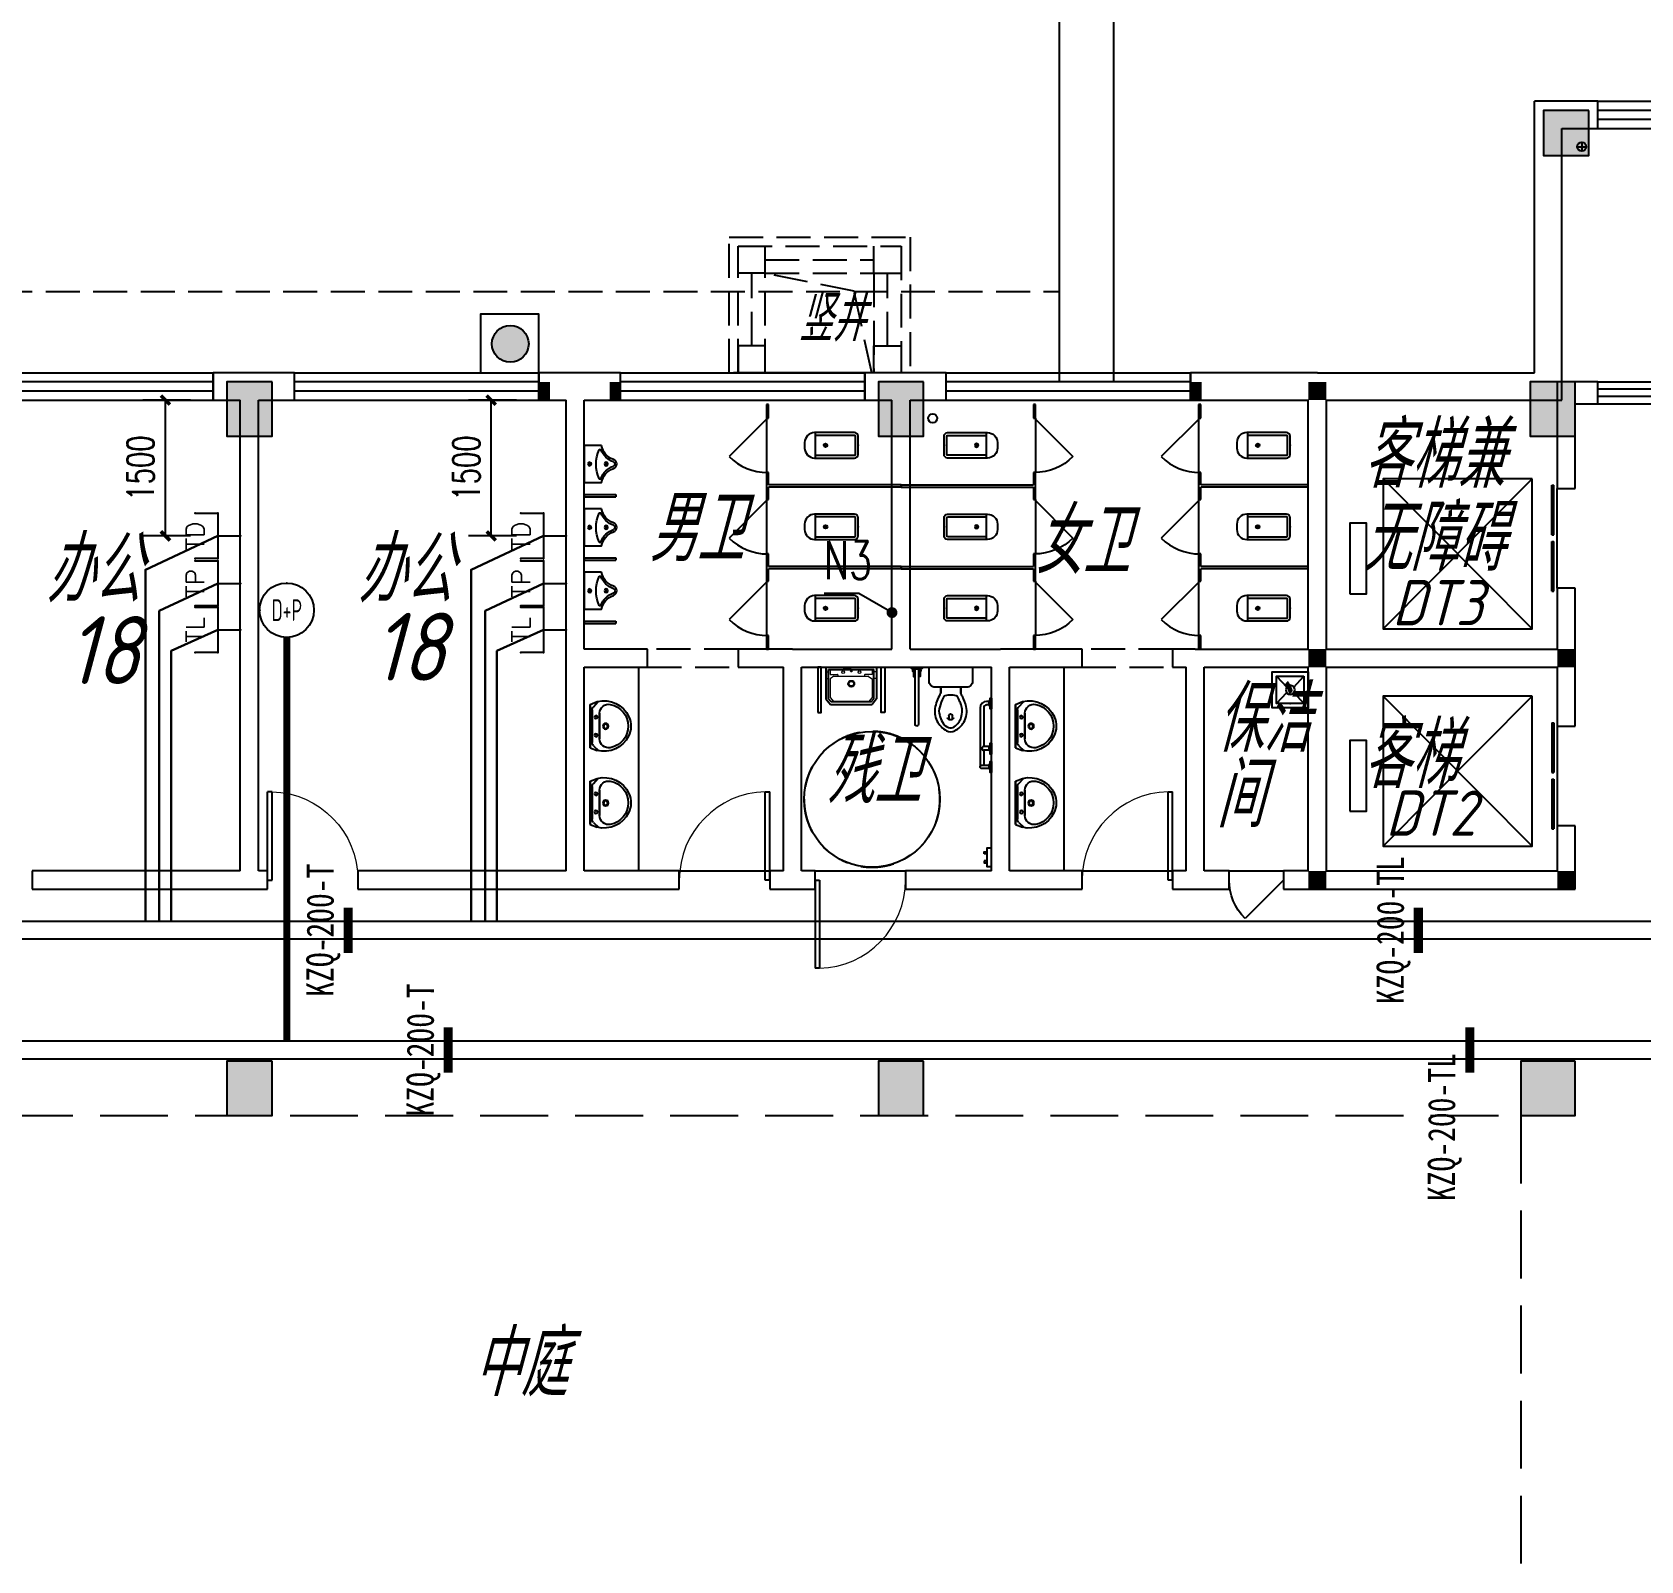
# Model space of a CAD drawing. Extents: x 1398449 to 2142961, y 256969 to 1032940.
# Drawn here: x 1567291 to 1585065, y 848236 to 865117 of the extents above; entities that cross this region are included whole.
import ezdxf
from ezdxf.enums import TextEntityAlignment as Align

# ---------------------------------------------------------------- set-up
doc = ezdxf.new("R2010")
doc.units = 0
doc.header["$LTSCALE"] = 1500
doc.header["$PDSIZE"] = 50
doc.linetypes.add('__DASH', pattern=[0.35, 0.25, -0.1])
doc.linetypes.add('DASH', pattern=[0.35, 0.25, -0.1])
for name, color, linetype in [('1-建筑底图', 8, 'Continuous'), ('CABLETRAY_PDS', 6, 'Continuous'), ('EQUIP-通讯', 3, 'Continuous'), ('LATRINE', 5, 'Continuous'), ('LVTRY', 5, 'Continuous'), ('TEL_DIM', 3, 'Continuous'), ('WIRE-综合布线', 5, 'Continuous'), ('光纤点位', 3, 'Continuous'), ('内网桥架', 1, 'Continuous'), ('家具', 8, 'Continuous'), ('建筑-洁具', 5, 'Continuous'), ('抗震支吊架', 2, 'Continuous'), ('排水', 153, 'Continuous'), ('红机电话', 3, 'Continuous'), ('结构柱子', 253, 'Continuous'), ('蓝机电话', 3, 'Continuous'), ('防火分区', 8, 'Continuous')]:
    doc.layers.add(name, color=color, linetype=linetype)
doc.layers.add('内网线路', color=1, linetype='Continuous', lineweight=30)
doc.styles.add('_TCH_DIM_T3', font='SIMPLEX', dxfattribs={"width": 0.705882, "bigfont": 'GBCBIG'})
doc.styles.add('_TEL_ATTDEF', font='GBENOR', dxfattribs={"width": 0.8, "height": 3, "bigfont": 'GBCBIG'})
doc.styles.add('_TEL_DIM', font='SIMPLEX', dxfattribs={"width": 0.8, "height": 3.5, "bigfont": 'HZTXT'})
doc.styles.add('A_DIM', font='simplex.shx', dxfattribs={"width": 0.7, "bigfont": 'gbcbig.shx'})
doc.styles.add('kzcad', font='', dxfattribs={"width": 0.8})
doc.styles.get("Standard").update_dxf_attribs({"font": 'gbeitc.shx', "bigfont": 'gbcbig.shx'})
doc.styles.get('kzcad').set_extended_font_data('SimSun')
doc.linetypes.add('JIEDI', pattern='A,1.25,-0.25,0.25,-0.25,0.625,["/",Standard,S=0.6,R=0,X=0,Y=-0.3],0.625,-0.25,0.25,-0.25', length=4)
doc.dimstyles.new('_TCH_ARCH&&100', dxfattribs={"dimtxt": 297.5, "dimasz": 100, "dimexe": 250, "dimexo": 300, "dimgap": 126.25, "dimtad": 1, "dimdec": 0, "dimzin": 0, "dimdsep": 46, "dimtxsty": '_TCH_DIM_T3', "dimblk": 'ARCHTICK', "dimcen": 0.09, "dimclrt": 7, "dimazin": 2, "dimtfac": 1, "dimtdec": 0, "dimtix": 1, "dimtmove": 2, "dimatfit": 3, "dimfxl": 1, "dimtolj": 1, "dimtzin": 0, "dimarcsym": 0})

# ---------------------------------------------------------------- blocks, each defined once
blk = doc.blocks.new('_E6')
for p, q in [((240, 0), (-240, 0)), ((-237, 0), (239, 0)), ((240, 0), (270, -79)), ((-213, -36), (-271, -91)), ((-240, 0), (-270, -79)), ((-179, -23), (181, -23)), ((141, -105), (-141, -105)), ((-141, -105), (141, -105)), ((217, -37), (274, -95))]:
    blk.add_line(p, q)
for centre, radius in [((-99, -65), 16.3), ((2, -172), 31.6), ((2, -172), 23), ((101, -65), 16.3)]:
    blk.add_circle(centre, radius)
for centre, radius, start, end in [((28, -152), 307, 166.1751, 244.7296), ((-141, -205), 100, 90, 190.5602), ((-179, -73), 50, 90, 133.181), ((-28, -152), 307, 297.0639, 13.8249), ((141, -205), 100, 349.4398, 90), ((181, -73), 50, 44.5607, 90), ((0, -179), 243, 190.5602, 349.4398), ((0, -201), 250, 245.8071, 296.4628), ((28, -152), 307, 266.589, 266.5936)]:
    blk.add_arc(centre, radius, start, end)
at = {"width": 0.8, "flags": 9}
for tag in ['XSIZE', 'YSIZE']:
    blk.add_attdef(tag, (0, 0), '', height=0.5, dxfattribs=at)
blk = doc.blocks.new('A$C2CDD3BEF')
at = {"layer": '防火分区'}
h = blk.add_hatch(color=7, dxfattribs=at)
h.dxf.hatch_style = 1
edge = h.paths.add_edge_path()
edge.add_arc((460, 446), 282, 0, 360)
at = {"layer": '防火分区', "color": 7}
blk.add_lwpolyline([(0, 0), (900, 0), (900, 900), (0, 900)], close=True, dxfattribs=at)
blk.add_circle((460, 446), 282, dxfattribs=at)
blk = doc.blocks.new('A$C7C7335C3')
at = {"layer": '结构柱子'}
h = blk.add_hatch(color=6, dxfattribs=at)
h.dxf.hatch_style = 1
h.paths.add_polyline_path([(65400, 39500), (64900, 39500), (64900, 39000), (65400, 39000)])
h = blk.add_hatch(color=6, dxfattribs=at)
h.dxf.hatch_style = 1
h.paths.add_polyline_path([(50850, 36500), (50350, 36500), (50350, 35900), (50850, 35900)])
h = blk.add_hatch(color=6, dxfattribs=at)
h.dxf.hatch_style = 1
h.paths.add_polyline_path([(57550, 35900), (58050, 35900), (58050, 36500), (57550, 36500)])
h = blk.add_hatch(color=6, dxfattribs=at)
h.dxf.hatch_style = 1
h.paths.add_polyline_path([(65250, 35900), (65250, 36500), (64750, 36500), (64750, 35900)])
h = blk.add_hatch(color=6, dxfattribs=at)
h.dxf.hatch_style = 1
h.paths.add_polyline_path([(50350, 29000), (50350, 28400), (50850, 28400), (50850, 29000)])
h = blk.add_hatch(color=6, dxfattribs=at)
h.dxf.hatch_style = 1
h.paths.add_polyline_path([(58050, 28400), (58050, 29000), (57550, 29000), (57550, 28400)])
h = blk.add_hatch(color=6, dxfattribs=at)
h.dxf.hatch_style = 1
h.paths.add_polyline_path([(65250, 28400), (65250, 29000), (64650, 29000), (64650, 28400)])
at = {"layer": '结构柱子', "color": 6}
for points in [[(65400, 39500), (64900, 39500), (64900, 39000), (65400, 39000)], [(50850, 36500), (50350, 36500), (50350, 35900), (50850, 35900)], [(58050, 36500), (57550, 36500), (57550, 35900), (58050, 35900)], [(65250, 36500), (64750, 36500), (64750, 35900), (65250, 35900)], [(50850, 29000), (50350, 29000), (50350, 28400), (50850, 28400)], [(58050, 29000), (57550, 29000), (57550, 28400), (58050, 28400)], [(65250, 29000), (64650, 29000), (64650, 28400), (65250, 28400)]]:
    blk.add_lwpolyline(points, close=True, dxfattribs=at)
blk = doc.blocks.new('ng')
at = {"layer": '排水'}
for p, q in [((345991, 781358), (346091, 781358)), ((346041, 781408), (346041, 781308))]:
    blk.add_line(p, q, dxfattribs=at)
blk.add_circle((346041, 781358), 50, dxfattribs=at)
blk = doc.blocks.new('$plan$00000379')
at = {"layer": '建筑-洁具'}
for p, q in [((-575, 18), (-536, 18)), ((-572, 18), (-572, 18)), ((-536, -22), (-576, -21))]:
    blk.add_line(p, q, dxfattribs=at)
for points in [[(-155, 240, 0.414214), (-220, 175, 0.414214)], [(-220, -175, 0.414214), (-155, -240, 0.414214)]]:
    blk.add_lwpolyline(points, format="xyb", dxfattribs=at)
for points in [[(0, 240), (-155, 240)], [(0, -240), (0, 240)], [(-220, 110), (-285, 110)], [(-220, 175), (-220, -175)], [(-285, -110), (-220, -110)], [(-155, -240), (0, -240)]]:
    blk.add_lwpolyline(points, dxfattribs=at)
for points in [[(-285, -110, -0.082371), (-434, -171, -0.174047), (-592, -152, -0.152847), (-702, -46, -0.25487), (-702, 46, -0.135193), (-607, 144, -0.19268), (-434, 171, -0.066715), (-320, 128, 0.008412), (-285, 110), (-220, 110), (-220, -110)], [(-307, -1, -0.073764), (-317, -64, -0.219411), (-337, -85, -0.018016), (-436, -122, -0.163008), (-533, -122, -0.084559), (-606, -92, -0.185519), (-666, -26, -0.252786), (-658, 39, -0.083694), (-606, 90, -0.078323), (-556, 115, -0.086951), (-477, 126, -0.071278), (-416, 114, -0.021719), (-371, 97, 0.016169), (-337, 83, -0.158768), (-324, 73, -0.168814), (-308, 12)]]:
    blk.add_lwpolyline(points, format="xyb", close=True, dxfattribs=at)
for centre, radius, start, end in [((-549, -3), 33.2, 100.0495, 259.9505), ((-536, -2), 20, 270, 90)]:
    blk.add_arc(centre, radius, start, end, dxfattribs=at)
blk = doc.blocks.new('$plan$00000403')
at = {"layer": '建筑-洁具'}
for p, q in [((-650, 0), (-650, 0)), ((-19, 20), (-630, 20)), ((-19, -20), (-19, 20)), ((-630, -20), (-19, -20))]:
    blk.add_line(p, q, dxfattribs=at)
for points in [[(-103, 24), (-13, 24), (-13, 38), (-103, 38)], [(-43, 38), (-30, 38), (-30, 46), (-43, 46)], [(0, 60), (-13, 60), (-13, -60), (0, -60)], [(-103, -24), (-13, -24), (-13, -38), (-103, -38)], [(-43, -38), (-30, -38), (-30, -46), (-43, -46)]]:
    blk.add_lwpolyline(points, close=True, dxfattribs=at)
for start, end in [(90.0006, 180.0006), (179.9999, 270)]:
    blk.add_arc((-630, 0), 20, start, end, dxfattribs=at)
blk = doc.blocks.new('$plan$00001624')
at = {"layer": '建筑-洁具'}
for p, q in [((-23, -28), (-23, -54)), ((17, -28), (17, -54)), ((49, -85), (477, -85)), ((49, -125), (700, -125)), ((462, -13), (477, -28)), ((517, -28), (532, -13)), ((517, -85), (680, -85)), ((665, -13), (680, -28)), ((720, -28), (735, -13))]:
    blk.add_line(p, q, dxfattribs=at)
for points in [[(60, 0), (60, -13), (-60, -13), (-60, 0)], [(560, 0), (560, -13), (440, -13), (440, 0)], [(763, 0), (763, -13), (643, -13), (643, 0)]]:
    blk.add_lwpolyline(points, close=True, dxfattribs=at)
for points in [[(-38, -13), (-23, -28), (17, -28), (33, -13)], [(477, -28), (477, -85)], [(477, -28), (517, -28)], [(517, -28), (517, -85)]]:
    blk.add_lwpolyline(points, dxfattribs=at)
blk.add_lwpolyline([(700, -125), (700, -125, -0.414214), (680, -105), (680, -28), (720, -28), (720, -105, -0.414214)], format="xyb", close=True, dxfattribs=at)
for centre, radius, start, end in [((49, -54), 71.5, 180.0001, 270), ((49, -54), 31.5, 180.0003, 269.9998), ((497, -85), 20, 176.5059, 0.0915)]:
    blk.add_arc(centre, radius, start, end, dxfattribs=at)
blk = doc.blocks.new('$plan$00000343')
at = {"layer": '建筑-洁具', "lineweight": 13}
for p, q in [((-279, -123), (-251, -123)), ((-277, -51), (-251, -51)), ((-232, -26), (-232, -79)), ((-232, -79), (-154, -79)), ((-191, -100), (-232, -127)), ((-232, -127), (-232, -335)), ((-191, -100), (189, -100)), ((-149, -84), (-149, -100)), ((148, -84), (148, -100)), ((232, -79), (153, -79)), ((192, -101), (232, -127)), ((232, -26), (232, -79)), ((232, -127), (232, -335)), ((279, -51), (253, -51)), ((281, -123), (253, -123)), ((-232, -335), (-191, -381)), ((232, -335), (191, -381))]:
    blk.add_line(p, q, dxfattribs=at)
at = {"layer": '建筑-洁具'}
for p, q in [((-251, -26), (251, -26)), ((-251, -349), (-251, -26)), ((0, -26), (-90, -26)), ((-90, -26), (90, -26)), ((251, -349), (251, -26)), ((-221, -381), (-251, -349)), ((222, -381), (251, -349)), ((222, -381), (-221, -381))]:
    blk.add_line(p, q, dxfattribs=at)
for points in [[(-280, 0), (-280, -350)], [(-280, 0), (280, 0)], [(280, 0), (280, -350)], [(-280, -350), (-230, -410)], [(280, -350), (230, -410)], [(-230, -410), (230, -410)]]:
    blk.add_lwpolyline(points, dxfattribs=at)
at = {"layer": '建筑-洁具', "lineweight": 13}
for centre, radius in [((-89, -56), 15), ((1, -182), 24.9), ((1, -44), 8), ((91, -54), 15)]:
    blk.add_circle(centre, radius, dxfattribs=at)
at = {"layer": '建筑-洁具'}
blk.add_circle((1, -182), 33.1, dxfattribs=at)
at = {"layer": '建筑-洁具', "lineweight": 13}
for centre, start, end in [((-154, -84), 0, 90), ((153, -84), 90, 180), ((189, -105), 57.2444, 90)]:
    blk.add_arc(centre, 5, start, end, dxfattribs=at)
blk = doc.blocks.new('A$C1C523CE6')
at = {"layer": '家具', "linetype": '__DASH'}
blk.add_circle((1321, -329), 750, dxfattribs=at)
at = {"layer": '建筑-洁具'}
for points in [[(1181, 630), (1221, 630), (1221, 1130), (1181, 1130)], [(1921, 630), (1881, 630), (1881, 1130), (1921, 1130)], [(81, -930), (81, -910), (51, -910), (51, -930)], [(81, -1010), (81, -1030), (51, -1030), (51, -1010)]]:
    blk.add_lwpolyline(points, close=True, dxfattribs=at)
blk.add_lwpolyline([(1, -870), (51, -870), (51, -1070), (1, -1070)], dxfattribs=at)
at = {"layer": '建筑-洁具', "extrusion": (0, 0, -1), "xscale": -1, "zscale": -1, "rotation": 270}
for name, p in [('$plan$00000379', (-451, 1130)), ('$plan$00000403', (-826, 1130))]:
    blk.add_blockref(name, p, dxfattribs=at)
at = {"layer": '建筑-洁具', "extrusion": (0, 0, -1), "zscale": -1, "rotation": 3.576254661836208e-12}
blk.add_blockref('$plan$00000343', (-1551, 1130), dxfattribs=at)
at = {"layer": '建筑-洁具', "xscale": -1, "rotation": 90}
blk.add_blockref('$plan$00001624', (1, 730), dxfattribs=at)
blk = doc.blocks.new('$lvtry$00000191')
for p, q in [((-150, -150), (-39, -269)), ((39, -269), (150, -150)), ((-150, -450), (-39, -331)), ((39, -331), (150, -450))]:
    blk.add_line(p, q)
for points in [[(200, -500), (200, -100), (-200, -100), (-200, -500)], [(150, -450), (150, -150), (-150, -150), (-150, -450)]]:
    blk.add_lwpolyline(points, close=True)
blk.add_circle((0, -300), 50)
blk.add_point((0, -150))
blk = doc.blocks.new('$lvtry$00000200')
at = {"color": 0}
for p, q in [((-110, -40, 0), (-110, -470, 0)), ((100, -30, 0), (-100, -30, 0)), ((110, -470, 0), (110, -40, 0))]:
    blk.add_line(p, q, dxfattribs=at)
at = {"color": 0, "elevation": 0}
blk.add_lwpolyline([(100, 0), (-100, 0, 0.414214), (-140, -40), (-140, -480, 0.414214), (-30, -590), (30, -590, 0.414214), (140, -480), (140, -40, 0.414214)], format="xyb", close=True, dxfattribs=at)
blk.add_lwpolyline([(140, -470), (-140, -470)], dxfattribs=at)
at = {"color": 0}
blk.add_circle((0, -359, 0), 20, dxfattribs=at)
for centre, start, end in [((-100, -40, 0), 90, 180), ((100, -40, 0), 0, 90)]:
    blk.add_arc(centre, 10, start, end, dxfattribs=at)
for p in [(0, 0), (0, -359, 0)]:
    blk.add_point(p, dxfattribs=at)
blk = doc.blocks.new('$DorLib2D$00000114')
at = {"color": 0}
blk.add_line((0.5, 0), (-0.207, 0.707), dxfattribs=at)
blk.add_arc((0.5, 0), 1, 135, 180, dxfattribs=at)
blk = doc.blocks.new('dfregre')
at = {"layer": 'LATRINE'}
for p, q in [((506354, 730223), (506354, 730073)), ((506379, 730223), (506354, 730223)), ((506379, 730073), (506379, 730223)), ((509304, 730223), (509304, 730073)), ((509329, 730223), (509304, 730223)), ((509329, 730073), (509329, 730223)), ((511129, 730223), (511129, 730073)), ((511154, 730223), (511129, 730223)), ((511154, 730073), (511154, 730223)), ((506354, 730073), (506379, 730073)), ((506354, 730073), (506354, 729473)), ((509304, 730073), (509329, 730073)), ((509329, 730073), (509329, 729473)), ((511129, 730073), (511154, 730073)), ((511129, 730073), (511129, 729473)), ((506379, 729473), (506354, 729473)), ((506354, 729473), (506354, 729323)), ((506379, 729335), (506379, 729473)), ((509329, 729473), (509304, 729473)), ((509304, 729473), (509304, 729335)), ((509329, 729323), (509329, 729473)), ((511154, 729473), (511129, 729473)), ((511129, 729473), (511129, 729323)), ((511154, 729335), (511154, 729473)), ((506354, 729323), (506354, 729173)), ((507842, 729335), (506379, 729335)), ((507842, 729310), (506379, 729310)), ((506379, 729173), (506379, 729310)), ((507842, 729310), (507842, 729335)), ((507842, 729335), (509304, 729335)), ((507842, 729335), (507842, 729310)), ((507842, 729310), (509304, 729310)), ((509304, 729310), (509304, 729173)), ((509329, 729173), (509329, 729323)), ((511129, 729323), (511129, 729173)), ((512342, 729335), (511154, 729335)), ((512342, 729310), (511154, 729310)), ((511154, 729173), (511154, 729310)), ((512342, 729310), (512342, 729335)), ((506354, 729173), (506379, 729173)), ((506354, 729173), (506354, 728573)), ((509304, 729173), (509329, 729173)), ((509329, 729173), (509329, 728573)), ((511129, 729173), (511154, 729173)), ((511129, 729173), (511129, 728573)), ((506379, 728573), (506354, 728573)), ((506354, 728573), (506354, 728423)), ((506379, 728435), (506379, 728573)), ((509329, 728573), (509304, 728573)), ((509304, 728573), (509304, 728435)), ((509329, 728423), (509329, 728573)), ((511154, 728573), (511129, 728573)), ((511129, 728573), (511129, 728423)), ((511154, 728435), (511154, 728573)), ((506354, 728423), (506354, 728273)), ((507842, 728435), (506379, 728435)), ((507842, 728410), (506379, 728410)), ((506379, 728273), (506379, 728410)), ((507842, 728410), (507842, 728435)), ((507842, 728435), (509304, 728435)), ((507842, 728435), (507842, 728410)), ((507842, 728410), (509304, 728410)), ((509304, 728410), (509304, 728273)), ((509329, 728273), (509329, 728423)), ((511129, 728423), (511129, 728273)), ((512342, 728435), (511154, 728435)), ((512342, 728410), (511154, 728410)), ((511154, 728273), (511154, 728410)), ((512342, 728410), (512342, 728435)), ((506354, 728273), (506379, 728273)), ((506354, 728273), (506354, 727673)), ((509304, 728273), (509329, 728273)), ((509329, 728273), (509329, 727673)), ((511129, 728273), (511154, 728273)), ((511129, 728273), (511129, 727673)), ((506379, 727673), (506354, 727673)), ((506354, 727673), (506354, 727523)), ((506379, 727523), (506379, 727673)), ((509329, 727673), (509304, 727673)), ((509304, 727673), (509304, 727523)), ((509329, 727523), (509329, 727673)), ((511154, 727673), (511129, 727673)), ((511129, 727673), (511129, 727523)), ((511154, 727523), (511154, 727673)), ((506354, 727523), (506379, 727523)), ((509304, 727523), (509329, 727523)), ((511129, 727523), (511154, 727523))]:
    blk.add_line(p, q, dxfattribs=at)
at = {"layer": 'LATRINE', "xscale": -600, "zscale": 25}
for p, yscale, rotation in [((506367, 729773), -600, 270.0000036838258), ((509317, 729773), 600, 269.9999963161742), ((511142, 729773), -600, 270.0000036838258), ((506367, 728873), -600, 270.0000036838258), ((509317, 728873), 600, 269.9999963161742), ((511142, 728873), -600, 270.0000036838258), ((506367, 727973), -600, 270.0000036838258), ((509317, 727973), 600, 269.9999963161742), ((511142, 727973), -600, 270.0000036838258)]:
    blk.add_blockref('$DorLib2D$00000114', p, dxfattribs=dict(at, yscale=yscale, rotation=rotation))
at = {"layer": 'LVTRY', "rotation": 270.0000036837288}
for p in [(507367, 729773, -400), (512142, 729773, -400), (507367, 728873, -400), (512142, 728873, -400), (507367, 727973, -400), (512142, 727973, -400)]:
    blk.add_blockref('$lvtry$00000200', p, dxfattribs=at)
at = {"layer": 'LVTRY', "rotation": 269.9999963162712}
for p, yscale in [((508317, 729773, -400), -0.9999999999999902), ((508317, 728873, -400), -0.9999999999999905), ((508317, 727973, -400), -0.9999999999999903)]:
    blk.add_blockref('$lvtry$00000200', p, dxfattribs=dict(at, yscale=yscale))
blk = doc.blocks.new('$TCHSYS$WIN2D')
for p, q in [((-0.5, 0.5), (0.5, 0.5)), ((-0.5, 0.5), (-0.5, -0.5)), ((0.5, 0.5), (0.5, -0.5)), ((0.5, 0.1667), (-0.5, 0.1667)), ((0.5, -0.1667), (-0.5, -0.1667)), ((-0.5, -0.5), (0.5, -0.5))]:
    blk.add_line(p, q)
blk = doc.blocks.new('$DorLib2D$00000001')
for p, q in [((0.45, 0.975), (0.5, 0.975)), ((0.45, 0), (0.45, 0.975)), ((0.5, 0), (0.5, 0.975)), ((0.5, 0), (0.45, 0))]:
    blk.add_line(p, q)
at = {"lineweight": 13}
blk.add_arc((0.475, 0), 0.975, 91.4693, 180, dxfattribs=at)
blk = doc.blocks.new('$DORLIB2D$00000127')
at = {"color": 0}
for points in [[(-0.533, 0.795), (-0.533, 0.69)], [(-0.033, 0.795), (-0.533, 0.795)], [(-0.033, 0.69), (-0.533, 0.69)], [(-0.033, 0.795), (-0.033, 0.69)], [(0.533, 0.795), (0.033, 0.795)], [(0.033, 0.795), (0.033, 0.69)], [(0.533, 0.69), (0.033, 0.69)], [(0.533, 0.795), (0.533, 0.69)], [(0.5, 0.5), (-0.5, 0.5)]]:
    blk.add_lwpolyline(points, dxfattribs=at)
blk = doc.blocks.new('$lvtry$00000222')
at = {"color": 0, "elevation": 0}
blk.add_lwpolyline([(-205, -191), (-205, 0), (205, 0), (205, -191, 0.268068), (51, -323, -0.317765), (0, -360, -0.317765), (-51, -323, 0.268068)], format="xyb", close=True, dxfattribs=at)
at = {"color": 0}
for centre in [(0, -60, 0), (0, -242, 0)]:
    blk.add_circle(centre, 20, dxfattribs=at)
for centre, radius, start, end in [((-152, -175, 0), 10, 114.1084, 248.1394), ((5, -526, 0), 395, 66.6675, 114.1084), ((158, -173, 0), 10, 290.4941, 66.6675), ((-243, -401, 0), 233, 19.2639, 68.1394), ((0, -316, 0), 24, 199.2639, 269.4998), ((0, -316, 0), 24, 270.5002, 340.7361), ((243, -401, 0), 233, 110.4941, 160.7361)]:
    blk.add_arc(centre, radius, start, end, dxfattribs=at)
for p in [(0, -60, 0), (0, -242, 0)]:
    blk.add_point(p, dxfattribs=at)
blk = doc.blocks.new('1-一层建筑底图')
at = {"layer": '1-建筑底图'}
for p, q in [((59550, 36600), (59550, 44300)), ((60150, 36600), (60150, 43700)), ((64800, 36700), (64800, 39700)), ((65500, 39700), (64800, 39700)), ((65500, 39400), (65500, 39700)), ((65100, 36400), (65100, 39400)), ((65100, 39400), (65500, 39400)), ((56300, 37800), (56300, 38100)), ((57500, 37800), (57500, 38100)), ((50600, 36700), (50200, 36700)), ((50200, 36700), (50200, 36400)), ((51100, 36700), (50600, 36700)), ((51100, 36400), (51100, 36700)), ((54200, 36700), (53800, 36700)), ((53800, 36700), (53800, 36400)), ((54700, 36700), (54200, 36700)), ((54700, 36400), (54700, 36700)), ((57800, 36700), (57400, 36700)), ((57400, 36700), (57400, 36400)), ((58300, 36700), (57800, 36700)), ((58300, 36400), (58300, 36700)), ((62400, 36700), (61000, 36700)), ((61000, 36700), (61000, 36400)), ((62400, 36700), (64800, 36700)), ((65500, 36600), (65050, 36600)), ((65050, 36600), (65050, 35424.5)), ((65500, 36360), (65500, 36600)), ((50200, 36400), (50500, 36400)), ((50500, 31200), (50500, 36400)), ((50700, 31200), (50700, 36400)), ((50700, 36400), (51100, 36400)), ((53800, 36400), (54100, 36400)), ((54100, 33550), (54100, 36400)), ((54300, 36400), (54700, 36400)), ((54300, 33650), (54300, 36400)), ((57400, 36400), (57700, 36400)), ((57700, 33650), (57700, 36400)), ((57900, 33650), (57900, 36400)), ((57900, 36400), (58300, 36400)), ((61000, 36400), (62300, 36400)), ((62300, 33650), (62300, 36400)), ((62500, 33650), (62500, 36400)), ((62500, 36400), (65100, 36400)), ((65250, 36360), (65500, 36360)), ((65250, 35424.5), (65250, 36360)), ((64775, 33875.4), (63127.2, 35531.9)), ((63127.2, 33875.4), (64775, 35531.9)), ((65050, 35424.5), (65250, 35424.5)), ((54300, 35356.9), (54650, 35356.9)), ((54300, 35356.9), (54300, 35331.9)), ((54300, 35331.9), (54650, 35331.9)), ((54650, 35356.9), (54650, 35331.9)), ((54300, 34656.9), (54650, 34656.9)), ((54300, 34656.9), (54300, 34631.9)), ((54300, 34631.9), (54650, 34631.9)), ((54650, 34656.9), (54650, 34631.9)), ((65250, 34324.5), (65050, 34324.5)), ((65050, 34324.5), (65050, 33650)), ((65250, 33550), (65250, 34324.5)), ((57333.8, 34265.1), (56949.4, 34265.1)), ((57700, 34053.2), (57333.8, 34265.1)), ((54300, 33956.9), (54650, 33956.9)), ((54300, 33956.9), (54300, 33931.9)), ((54650, 33956.9), (54650, 33931.9)), ((54300, 33931.9), (54650, 33931.9)), ((55000, 33650), (54300, 33650)), ((55000, 33450), (55000, 33650)), ((56600, 33650), (56000, 33650)), ((56000, 33650), (56000, 33450)), ((56600, 33650), (57700, 33650)), ((57900, 33650), (58900, 33650)), ((59800, 33650), (58900, 33650)), ((59800, 33450), (59800, 33650)), ((61050, 33650), (60800, 33650)), ((60800, 33650), (60800, 33450)), ((61050, 33650), (62300, 33650)), ((62500, 33650), (65050, 33650)), ((54100, 31200), (54100, 33550)), ((54300, 31200), (54300, 33450)), ((54300, 33450), (55000, 33450)), ((56000, 33450), (56500, 33450)), ((56500, 31200), (56500, 33450)), ((56700, 31200), (56700, 33450)), ((56700, 33450), (57800, 33450)), ((57800, 33450), (58800, 33450)), ((58800, 31200), (58800, 33450)), ((59000, 31200), (59000, 33450)), ((59000, 33450), (59800, 33450)), ((60800, 33450), (60950, 33450)), ((60950, 31200), (60950, 33450)), ((61150, 31200), (61150, 33450)), ((61150, 33450), (62300, 33450)), ((62300, 31200), (62300, 33450)), ((62500, 31200), (62500, 33450)), ((62500, 33450), (65050, 33450)), ((65050, 33450), (65050, 32800)), ((65250, 32800), (65250, 33550)), ((64775, 31475.4), (63127.2, 33131.9)), ((63127.2, 31475.4), (64775, 33131.9)), ((65050, 32800), (65250, 32800)), ((65250, 31700), (65050, 31700)), ((65050, 31700), (65050, 31200)), ((65250, 31000), (65250, 31700)), ((50500, 31200), (48200, 31200)), ((48200, 31200), (48200, 31000)), ((50800, 31200), (50700, 31200)), ((50800, 31000), (50800, 31200)), ((54100, 31200), (51800, 31200)), ((51800, 31200), (51800, 31000)), ((55350, 31200), (54300, 31200)), ((55350, 31200), (56350, 31200)), ((55350, 31000), (55350, 31200)), ((56500, 31200), (56350, 31200)), ((56350, 31200), (56350, 31000)), ((56850, 31200), (56700, 31200)), ((56850, 31200, 0), (57850, 31200, 0)), ((56850, 31000), (56850, 31200)), ((58800, 31200), (57850, 31200)), ((57850, 31200), (57850, 31000)), ((59800, 31200), (59000, 31200)), ((59800, 31200), (60800, 31200)), ((59800, 31000), (59800, 31200)), ((60950, 31200), (60800, 31200)), ((60800, 31200), (60800, 31000)), ((61425, 31200), (61150, 31200)), ((61425, 31000), (61425, 31200)), ((61425, 31200), (62025, 31200)), ((62300, 31200), (62025, 31200)), ((62025, 31200), (62025, 31000)), ((62500, 31200), (65050, 31200)), ((48200, 31000), (50600, 31000)), ((50600, 31000), (50800, 31000)), ((51800, 31000), (54200, 31000)), ((54200, 31000), (55350, 31000)), ((56350, 31000), (56600, 31000)), ((56600, 31000), (56850, 31000)), ((57850, 31000), (58900, 31000)), ((58900, 31000), (59800, 31000)), ((60800, 31000), (61050, 31000)), ((61050, 31000), (61425, 31000)), ((62025, 31000), (62400, 31000)), ((62400, 31000), (65250, 31000))]:
    blk.add_line(p, q, dxfattribs=at)
at = {"layer": '1-建筑底图', "linetype": '__DASH'}
for p, q in [((56300, 37950), (57500, 37950)), ((56300, 37800), (56000, 37800)), ((56150, 37000), (56150, 37800)), ((57500, 37800), (57800, 37800)), ((57650, 37000), (57650, 37800))]:
    blk.add_line(p, q, dxfattribs=at)
at = {"layer": '1-建筑底图', "linetype": 'DASH'}
for p, q in [((56000, 33650), (55000, 33650)), ((60800, 33650), (59800, 33650)), ((55000, 33450), (56000, 33450)), ((59800, 33450), (60800, 33450))]:
    blk.add_line(p, q, dxfattribs=at)
at = {"layer": '1-建筑底图', "linetype": '__DASH'}
for points in [[(55900, 38200), (57900, 38200), (57900, 36700), (55900, 36700)], [(56000, 38100), (57800, 38100), (57800, 36700), (56000, 36700)], [(56300, 37800), (57500, 37800), (57500, 36700), (56300, 36700)]]:
    blk.add_lwpolyline(points, close=True, dxfattribs=at)
for points in [[(57478.2, 36700), (57281.1, 37603.4), (56300, 37800)], [(-999.9, 33800), (-999.9, 37600), (59550, 37600)]]:
    blk.add_lwpolyline(points, dxfattribs=at)
at = {"layer": '1-建筑底图'}
for points in [[(56300, 37000), (56000, 37000), (56000, 36700), (56300, 36700)], [(57500, 37000), (57800, 37000), (57800, 36700), (57500, 36700)], [(64775, 35531.9), (63127.2, 35531.9), (63127.2, 33875.4), (64775, 33875.4)], [(62757.2, 34260), (62942.2, 34260), (62942.2, 35040), (62757.2, 35040)], [(64775, 33131.9), (63127.2, 33131.9), (63127.2, 31475.4), (64775, 31475.4)], [(62757.2, 31860), (62942.2, 31860), (62942.2, 32640), (62757.2, 32640)]]:
    blk.add_lwpolyline(points, close=True, dxfattribs=at)
at = {"layer": '1-建筑底图', "const_width": 60}
blk.add_lwpolyline([(57726, 34038.2, 1), (57674.1, 34068.2, 1)], format="xyb", close=True, dxfattribs=at)
at = {"layer": '1-建筑底图'}
for points in [[(54300, 33450), (54900, 33450), (54900, 31200), (54300, 31200)], [(59000, 33450), (59600, 33450), (59600, 31200), (59000, 31200)]]:
    blk.add_lwpolyline(points, dxfattribs=at)
at = {"layer": '1-建筑底图', "linetype": 'DASH', "ltscale": 2}
blk.add_lwpolyline([(43700.1, 28500), (64650.1, 28500), (64650.1, 22900), (43700.1, 22900)], close=True, dxfattribs=at)
at = {"layer": '1-建筑底图'}
for centre, radius in [((58150, 36200), 50), ((57479, 31990.9), 750)]:
    blk.add_circle(centre, radius, dxfattribs=at)
for points in [[(53920.1, 36600), (53920.1, 36400), (53800.1, 36600), (53800.1, 36400)], [(54700.1, 36600), (54700.1, 36400), (54580.1, 36600), (54580.1, 36400)], [(61120.1, 36600), (61120.1, 36400), (61000.1, 36600), (61000.1, 36400)], [(62500.1, 36600), (62500.1, 36400), (62300.1, 36600), (62300.1, 36400)], [(62500.1, 33650), (62500.1, 33450), (62300.1, 33650), (62300.1, 33450)], [(65250.1, 33650), (65250.1, 33450), (65050.1, 33650), (65050.1, 33450)], [(62500.1, 31200), (62500.1, 31000), (62300.1, 31200), (62300.1, 31000)], [(65250.1, 31200), (65250.1, 31000), (65050.1, 31200), (65050.1, 31000)]]:
    blk.add_solid(points, dxfattribs=at)
for name, p, xscale, yscale, zscale, rotation in [('$TCHSYS$WIN2D', (65950, 39550), 899.9999999999999, -300, 899.9999999999999, 1.279086325424959e-06), ('$TCHSYS$WIN2D', (66375, 36480), -1750, 240, -1750, 179.9999999996665), ('$DORLIB2D$00000127', (65150, 34874.5), -1100, 200, -1100, 90), ('$DORLIB2D$00000127', (65150, 32250), 1100, 200, 1100, 90)]:
    blk.add_blockref(name, p, dxfattribs=dict(at, xscale=xscale, yscale=yscale, zscale=zscale, rotation=rotation))
for name, p in [('A$C7C7335C3', (0, 100)), ('ng', (-280719.2, -742159.4)), ('dfregre', (-450041.7, -693872.5))]:
    blk.add_blockref(name, p, dxfattribs=at)
for name, p, xscale, yscale, zscale in [('A$C2CDD3BEF', (53152, 36700), 0.7200000000000001, 0.7200000000000001, 0.7200000000000001), ('$TCHSYS$WIN2D', (48850, 36550), 2700, -300, 2700), ('$TCHSYS$WIN2D', (52450, 36550), 2700, -300, 2700), ('$TCHSYS$WIN2D', (56050, 36550), 2700, -300, 2700), ('$TCHSYS$WIN2D', (59650, 36550), 2700, -300, 2700), ('$DorLib2D$00000001', (51300, 31100), -1000, 1000, -1000), ('$DorLib2D$00000001', (55850, 31100), 1000, 1000, 1000), ('$DorLib2D$00000001', (60300, 31100), 1000, 1000, 1000), ('$DorLib2D$00000001', (57350, 31100), -1000, -1000, -1000), ('$DorLib2D$00000114', (61725, 31100), 600, -600, 200)]:
    blk.add_blockref(name, p, dxfattribs=dict(at, xscale=xscale, yscale=yscale, zscale=zscale))
at = {"layer": '1-建筑底图', "yscale": -1, "rotation": 270.000000000788}
for p in [(54300, 35694.4, 0), (54300, 34994.4, 0), (54300, 34294.4, 0)]:
    blk.add_blockref('$lvtry$00000222', p, dxfattribs=at)
at = {"layer": '1-建筑底图', "xscale": -1}
for name, p, rotation in [('A$C1C523CE6', (58800.5, 32320), 359.9999999999965), ('_E6', (54364.5, 32800), 90), ('_E6', (59064.5, 32800), 90), ('_E6', (54364.5, 31952.4), 90), ('_E6', (59064.5, 31952.4), 90)]:
    blk.add_blockref(name, p, dxfattribs=dict(at, rotation=rotation))
at = {"layer": '1-建筑底图', "yscale": -1}
blk.add_blockref('$lvtry$00000191', (62100, 32900), dxfattribs=at)
at = {"layer": '1-建筑底图'}
blk.add_text('竖井', height=506.38, rotation=360, dxfattribs=at).set_placement((56667.4, 37051.9))
for s, height, p in [('客梯兼', 723.4, (62898.4, 35433.4)), ('男卫', 723.4, (55014.1, 34620)), ('女卫', 723.4, (59277.1, 34479.4)), ('无障碍', 723.4, (62898.4, 34515.4)), ('办公', 723.4, (48350.6, 34168.8)), ('办公', 723.4, (51793.8, 34168.8)), ('DT3', 500, (63226.3, 33913.1)), ('18', 750, (48580.3, 33263)), ('18', 750, (51960.1, 33300.8)), ('保洁', 723.4, (61274.8, 32516.2)), ('客梯', 723.4, (62898.4, 32115.4)), ('残卫', 723.4, (56970.7, 31945)), ('间', 723.4, (61274.8, 31680.1)), ('DT2', 500, (63154.8, 31588.6)), ('中庭', 723.4, (53065.7, 25399.2))]:
    blk.add_text(s, height=height, dxfattribs=at).set_placement(p)
at = {"layer": '1-建筑底图', "style": 'A_DIM', "width": 0.7}
blk.add_text('N3', height=420, dxfattribs=at).set_placement((56949.4, 34422.6))
blk = doc.blocks.new('$equip_U$00000080(win7-PC-hzk)')
blk.add_circle((0, 0.5), 0.5)
for p in [(0, 0.999), (-0.5, 0.5), (0.5, 0.5)]:
    blk.add_point(p)
at = {"color": 7, "style": '_TEL_DIM', "width": 0.7}
blk.add_attdef('$TEXT$', text='', height=0.4, dxfattribs=at).set_placement((0, 0.5), align=Align.MIDDLE_CENTER)
at = {"color": 7, "style": '_TEL_DIM', "flags": 1}
for tag in ['A', 'REMARK']:
    blk.add_attdef(tag, text='', height=0.00002, dxfattribs=at).set_placement((0, 0), align=Align.MIDDLE_CENTER)
blk = doc.blocks.new('$equip$00001867')
for p, q in [((-0.5, 0.499), (-0.5, 0.999)), ((0.5, 0.999), (0.5, 0.499)), ((0.5, 0.499), (-0.5, 0.499)), ((0, 0.5), (0, 0))]:
    blk.add_line(p, q)
for p in [(-0.5, 0.999), (0.5, 0.999), (-0.5, 0.499), (0.5, 0.499), (0, 0)]:
    blk.add_point(p)
at = {"color": 7, "style": '_TEL_DIM'}
blk.add_attdef('$TEXT$', text='', height=0.4, dxfattribs=at).set_placement((0, 0.999), align=Align.MIDDLE_CENTER)
at = {"color": 7, "style": '_TEL_DIM', "flags": 1}
blk.add_attdef('A', text='', height=0.00002, dxfattribs=at).set_placement((0, 0), align=Align.MIDDLE_CENTER)
blk = doc.blocks.new('$equip$00002670')
for p, q in [((-0.5, 0.499), (-0.5, 0.999)), ((0.5, 0.999), (0.5, 0.499)), ((0.5, 0.499), (-0.5, 0.499)), ((0, 0.5), (0, 0))]:
    blk.add_line(p, q)
for p in [(-0.5, 0.999), (0.5, 0.999), (-0.5, 0.499), (0.5, 0.499), (0, 0)]:
    blk.add_point(p)
at = {"color": 7, "style": '_TEL_DIM'}
blk.add_attdef('$TEXT$', text='', height=0.4, dxfattribs=at).set_placement((0, 0.999), align=Align.MIDDLE_CENTER)
at = {"color": 7, "style": '_TEL_DIM', "flags": 1}
blk.add_attdef('A', text='', height=0.000025, dxfattribs=at).set_placement((0, 0), align=Align.MIDDLE_CENTER)
blk = doc.blocks.new('_ArchTick')
at = {"color": 0, "linetype": 'ByBlock', "const_width": 0.4}
blk.add_lwpolyline([(-0.5, -0.5), (0.5, 0.5)], dxfattribs=at)
blk = doc.blocks.new('*D1013')
at = {"layer": 'Defpoints', "color": 0, "transparency": 16777216}
for p in [(1572363, 861054), (1572941, 861054), (1572941, 859554)]:
    blk.add_point(p, dxfattribs=at)
at = {"layer": 'TEL_DIM', "color": 0, "lineweight": -2, "transparency": 16777216}
for p, q in [((1572641, 861054), (1572113, 861054)), ((1572363, 859554), (1572363, 861054)), ((1572641, 859554), (1572113, 859554))]:
    blk.add_line(p, q, dxfattribs=at)
at = {"layer": 'TEL_DIM', "color": 0, "lineweight": -2, "transparency": 16777216, "xscale": 100, "yscale": 100, "zscale": 100}
for p, rotation in [((1572363, 861054), 90), ((1572363, 859554), 270)]:
    blk.add_blockref('_ArchTick', p, dxfattribs=dict(at, rotation=rotation))
at = {"layer": 'TEL_DIM', "color": 7, "transparency": 16777216, "insert": (1572088, 860304), "char_height": 297.5, "attachment_point": 5, "rotation": 90, "style": '_TCH_DIM_T3'}
blk.add_mtext('\\A1;1500', dxfattribs=at)
blk = doc.blocks.new('*D1014')
at = {"layer": 'Defpoints', "color": 0, "transparency": 16777216}
for p in [(1568763, 861054), (1569341, 861054), (1569341, 859554)]:
    blk.add_point(p, dxfattribs=at)
at = {"layer": 'TEL_DIM', "color": 0, "lineweight": -2, "transparency": 16777216}
for p, q in [((1569041, 861054), (1568513, 861054)), ((1568763, 859554), (1568763, 861054)), ((1569041, 859554), (1568513, 859554))]:
    blk.add_line(p, q, dxfattribs=at)
at = {"layer": 'TEL_DIM', "color": 0, "lineweight": -2, "transparency": 16777216, "xscale": 100, "yscale": 100, "zscale": 100}
for p, rotation in [((1568763, 861054), 90), ((1568763, 859554), 270)]:
    blk.add_blockref('_ArchTick', p, dxfattribs=dict(at, rotation=rotation))
at = {"layer": 'TEL_DIM', "color": 7, "transparency": 16777216, "insert": (1568488, 860304), "char_height": 297.5, "attachment_point": 5, "rotation": 90, "style": '_TCH_DIM_T3'}
blk.add_mtext('\\A1;1500', dxfattribs=at)

msp = doc.modelspace()

# ---------------------------------------------------------------- linework, layer by layer
at = {"layer": 'CABLETRAY_PDS'}
for p, q in [((1535918.1, 853977.7), (1592141, 853977.7)), ((1592141, 853777.7), (1535918.1, 853777.7))]:
    msp.add_line(p, q, dxfattribs=at)
at = {"layer": 'WIRE-综合布线', "linetype": 'Continuous', "const_width": 75}
msp.add_lwpolyline([(1570104.4, 853977.7), (1570104.4, 858434.7)], dxfattribs=at)
at = {"layer": '内网桥架'}
for p, q in [((1536302.5, 855299.9), (1591109.1, 855299.9)), ((1591109.1, 855099.9), (1536302.5, 855099.9))]:
    msp.add_line(p, q, dxfattribs=at)
at = {"layer": '内网线路'}
for points in [[(1569341.5, 859554.4), (1568541.4, 859180.3), (1568541.4, 855299.9)], [(1572941.5, 859554.4), (1572141.4, 859180.3), (1572141.4, 855299.9)], [(1569341.5, 859030.7), (1568694.4, 858726.8), (1568694.4, 855299.9)], [(1572941.5, 859030.7), (1572294.4, 858726.8), (1572294.4, 855299.9)], [(1569341.5, 858516.1), (1568825.5, 858283.9), (1568825.5, 855299.9)], [(1572941.5, 858516.1), (1572425.5, 858283.9), (1572425.5, 855299.9)]]:
    msp.add_lwpolyline(points, dxfattribs=at)
at = {"layer": '抗震支吊架', "color": 5, "const_width": 100}
for points in [[(1570781.6, 854949.9), (1570781.6, 855449.9)], [(1582606.4, 854949.9), (1582606.4, 855449.9)]]:
    msp.add_lwpolyline(points, dxfattribs=at)
at = {"layer": '抗震支吊架', "color": 2, "const_width": 100}
for points in [[(1571888.1, 853627.7), (1571888.1, 854127.7)], [(1583174.3, 853627.7), (1583174.3, 854127.7)]]:
    msp.add_lwpolyline(points, dxfattribs=at)

# ---------------------------------------------------------------- block references
at = {"layer": '1-建筑底图', "linetype": 'JIEDI'}
msp.add_blockref('1-一层建筑底图', (1519090.9, 824654.4), dxfattribs=at)
at = {"layer": 'EQUIP-通讯', "linetype": 'JIEDI'}
ref = msp.add_blockref('$equip_U$00000080(win7-PC-hzk)', (1570404.1, 858734.4), dxfattribs=dict(at, xscale=600, yscale=600, zscale=600, rotation=89.99999999999984))
ref.add_attrib('$TEXT$', 'D+P', dxfattribs={"layer": '0', "color": 7, "height": 240, "style": '_TEL_ATTDEF', "width": 0.7}).set_placement((1570104.4, 858734.4), align=Align.MIDDLE_CENTER)
at = {"layer": '光纤点位', "xscale": 500, "yscale": 500, "zscale": 500, "rotation": 90}
for p in [(1569591, 859554.4), (1573191, 859554.4)]:
    msp.add_blockref('$equip$00002670', p, dxfattribs=at).add_auto_attribs({'$TEXT$': 'TD'})
at = {"layer": '红机电话', "xscale": 500, "yscale": 500, "zscale": 500, "rotation": 90}
for p in [(1569591, 859030.7), (1573191, 859030.7)]:
    msp.add_blockref('$equip$00001867', p, dxfattribs=at).add_auto_attribs({'$TEXT$': 'TP'})
at = {"layer": '蓝机电话', "xscale": 500, "yscale": 500, "zscale": 500, "rotation": 90}
for p in [(1569591, 858516.1), (1573191, 858516.1)]:
    msp.add_blockref('$equip$00001867', p, dxfattribs=at).add_auto_attribs({'$TEXT$': 'TL'})

# ---------------------------------------------------------------- texts
at = {"layer": '抗震支吊架', "color": 5, "style": 'kzcad', "width": 0.8}
for s, p in [('KZQ-200-TL', (1582446.4, 855199.9)), ('KZQ-200-T', (1570621.6, 855199.9))]:
    msp.add_text(s, height=300, rotation=89.88539, dxfattribs=at).set_placement(p, align=Align.CENTER)
at = {"layer": '抗震支吊架', "color": 2, "style": 'kzcad', "width": 0.8}
for s, p in [('KZQ-200-T', (1571728.1, 853877.7)), ('KZQ-200-TL', (1583012.6, 853024.9))]:
    msp.add_text(s, height=300, rotation=89.88539, dxfattribs=at).set_placement(p, align=Align.CENTER)

# ---------------------------------------------------------------- dimensions: what is measured, and where the dimension line sits
at = {"layer": 'TEL_DIM'}
for p1, p2, picture, middle in [((1569341.5, 859554.4), (1569341.5, 861054.4), '*D1014', (1568488, 860304.4)), ((1572941.5, 859554.4), (1572941.5, 861054.4), '*D1013', (1572088, 860304.4))]:
    dim = msp.add_aligned_dim(p1=p1, p2=p2, distance=578.5, dimstyle='_TCH_ARCH&&100', dxfattribs=at)
    dim.commit()
    dim.dimension.update_dxf_attribs({"geometry": picture, "text_midpoint": middle})

doc.saveas('drawing.dxf')
